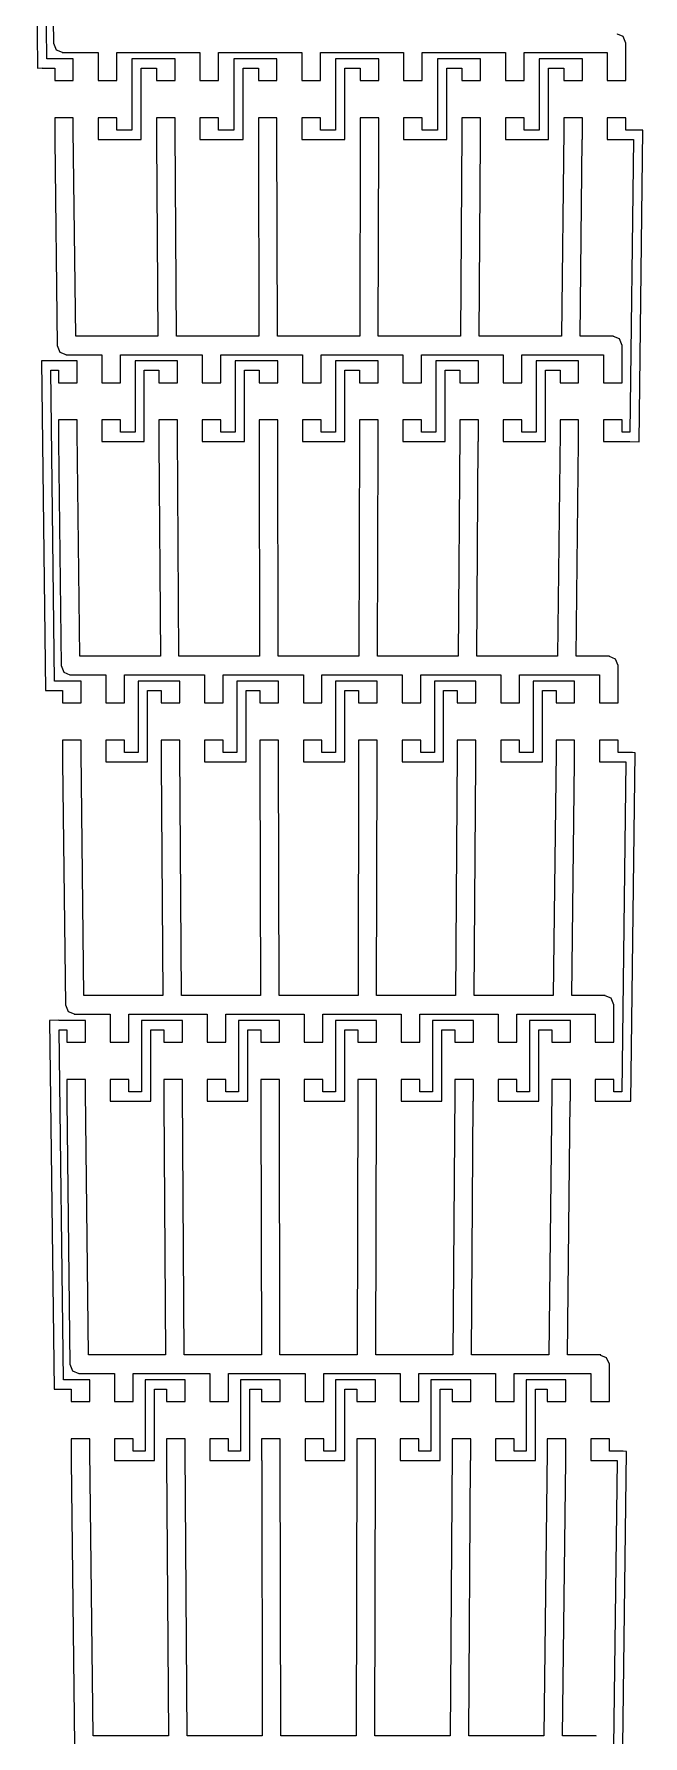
# Model space of a CAD drawing. Header units: metres. Extents: x -28 to 27, y 1 to 504.
# Drawn here: x -24.7 to 24.4, y 112.6 to 249.8 of the extents above; entities that cross this region are included whole.
import ezdxf

# ---------------------------------------------------------------- set-up
doc = ezdxf.new("R2010")
doc.units = ezdxf.units.M

msp = doc.modelspace()

# ---------------------------------------------------------------- linework, layer by layer
for p, q in [((-24.6714, 270.746), (-24.3814, 247.016)), ((-23.6405, 247.766), (-23.9122, 269.998)), ((-23.2852, 264.248), (-23.1127, 249.016)), ((22.3202, 249.74), (22.3202, 249.766)), ((22.7868, 249.546), (22.3202, 249.74)), ((23.0064, 249.016), (22.7868, 249.546)), ((-23.1127, 249.016), (-22.893, 248.486)), ((-22.893, 248.486), (-22.4052, 248.284)), ((-22.4052, 248.284), (-22.4052, 248.266)), ((-22.4052, 248.266), (-19.5064, 248.266)), ((-19.5064, 248.266), (-19.5064, 246.016)), ((-18.0064, 248.266), (-11.3039, 248.266)), ((-18.0064, 246.016), (-18.0064, 248.266)), ((-11.3039, 248.266), (-11.3039, 246.016)), ((-9.80386, 246.016), (-9.80386, 248.266)), ((-9.80386, 248.266), (-3.10129, 248.266)), ((-3.10129, 248.266), (-3.10129, 246.016)), ((-1.60129, 246.016), (-1.60129, 248.266)), ((-1.60129, 248.266), (5.10129, 248.266)), ((5.10129, 248.266), (5.10129, 246.016)), ((6.60129, 246.016), (6.60129, 248.266)), ((6.60129, 248.266), (13.3039, 248.266)), ((13.3039, 248.266), (13.3039, 246.016)), ((14.8039, 246.016), (14.8039, 248.266)), ((14.8039, 248.266), (21.5064, 248.266)), ((21.5064, 248.266), (21.5064, 246.016)), ((23.0064, 246.016), (23.0064, 249.016)), ((-24.3814, 247.016), (-24.0064, 247.021)), ((-24.0064, 247.021), (-24.0064, 247.016)), ((-24.0064, 247.016), (-23.0064, 247.016)), ((-21.5064, 247.766), (-23.6405, 247.766)), ((-23.0064, 247.016), (-23.0064, 246.016)), ((-21.5064, 246.016), (-21.5064, 247.766)), ((-13.3039, 247.766), (-16.7802, 247.766)), ((-16.7802, 247.766), (-16.7802, 242.016)), ((-16.0302, 247.016), (-14.8039, 247.016)), ((-16.0302, 241.266), (-16.0302, 247.016)), ((-14.8039, 247.016), (-14.8039, 246.016)), ((-13.3039, 246.016), (-13.3039, 247.766)), ((-5.10129, 247.766), (-8.57758, 247.766)), ((-8.57758, 247.766), (-8.57758, 242.016)), ((-7.82758, 247.016), (-6.60129, 247.016)), ((-7.82758, 241.266), (-7.82758, 247.016)), ((-6.60129, 247.016), (-6.60129, 246.016)), ((-5.10129, 246.016), (-5.10129, 247.766)), ((3.10129, 247.766), (-0.375, 247.766)), ((-0.375, 247.766), (-0.375, 242.016)), ((0.375, 247.016), (1.60129, 247.016)), ((0.375, 241.266), (0.375, 247.016)), ((1.60129, 247.016), (1.60129, 246.016)), ((3.10129, 246.016), (3.10129, 247.766)), ((11.3039, 247.766), (7.82758, 247.766)), ((7.82758, 247.766), (7.82758, 242.016)), ((8.57758, 247.016), (9.80386, 247.016)), ((8.57758, 241.266), (8.57758, 247.016)), ((9.80386, 247.016), (9.80386, 246.016)), ((11.3039, 246.016), (11.3039, 247.766)), ((19.5064, 247.766), (16.0302, 247.766)), ((16.0302, 247.766), (16.0302, 242.016)), ((16.7802, 247.016), (18.0064, 247.016)), ((16.7802, 241.266), (16.7802, 247.016)), ((18.0064, 247.016), (18.0064, 246.016)), ((19.5064, 246.016), (19.5064, 247.766)), ((-23.0064, 246.016), (-21.5064, 246.016)), ((-19.5064, 246.016), (-18.0064, 246.016)), ((-14.8039, 246.016), (-13.3039, 246.016)), ((-11.3039, 246.016), (-9.80386, 246.016)), ((-6.60129, 246.016), (-5.10129, 246.016)), ((-3.10129, 246.016), (-1.60129, 246.016)), ((1.60129, 246.016), (3.10129, 246.016)), ((5.10129, 246.016), (6.60129, 246.016)), ((9.80386, 246.016), (11.3039, 246.016)), ((13.3039, 246.016), (14.8039, 246.016)), ((18.0064, 246.016), (19.5064, 246.016)), ((21.5064, 246.016), (23.0064, 246.016)), ((-21.5064, 243.016), (-23.0064, 243.016)), ((-23.0064, 243.016), (-23.0064, 241.266)), ((-21.5064, 242.016), (-21.5064, 243.016)), ((-18.0064, 243.016), (-19.5064, 243.016)), ((-19.5064, 243.016), (-19.5064, 241.266)), ((-18.0064, 242.016), (-18.0064, 243.016)), ((-13.3039, 243.016), (-14.8039, 243.016)), ((-14.8039, 243.016), (-14.8039, 241.266)), ((-13.3039, 242.016), (-13.3039, 243.016)), ((-9.80386, 243.016), (-11.3039, 243.016)), ((-11.3039, 243.016), (-11.3039, 241.266)), ((-9.80386, 242.016), (-9.80386, 243.016)), ((-5.10129, 243.016), (-6.60129, 243.016)), ((-6.60129, 243.016), (-6.60129, 241.266)), ((-5.10129, 242.016), (-5.10129, 243.016)), ((-1.60129, 243.016), (-3.10129, 243.016)), ((-3.10129, 243.016), (-3.10129, 241.266)), ((-1.60129, 242.016), (-1.60129, 243.016)), ((3.10129, 243.016), (1.60129, 243.016)), ((1.60129, 243.016), (1.60129, 242.016)), ((3.10129, 241.266), (3.10129, 243.016)), ((6.60129, 243.016), (5.10129, 243.016)), ((5.10129, 243.016), (5.10129, 241.266)), ((6.60129, 242.016), (6.60129, 243.016)), ((11.3039, 243.016), (9.80386, 243.016)), ((9.80386, 243.016), (9.80386, 242.016)), ((11.3039, 241.266), (11.3039, 243.016)), ((14.8039, 243.016), (13.3039, 243.016)), ((13.3039, 243.016), (13.3039, 241.266)), ((14.8039, 242.016), (14.8039, 243.016)), ((19.5064, 243.016), (18.0064, 243.016)), ((18.0064, 243.016), (18.0064, 242.016)), ((19.5064, 241.266), (19.5064, 243.016)), ((23.0064, 243.016), (21.5064, 243.016)), ((21.5064, 243.016), (21.5064, 241.266)), ((23.0064, 242.016), (23.0064, 243.016)), ((-21.3169, 225.418), (-21.5064, 242.016)), ((-16.7802, 242.016), (-18.0064, 242.016)), ((-13.1901, 225.418), (-13.3039, 242.016)), ((-8.57758, 242.016), (-9.80386, 242.016)), ((-5.06337, 225.418), (-5.10129, 242.016)), ((-0.375, 242.016), (-1.60129, 242.016)), ((1.60129, 242.016), (1.56337, 225.418)), ((7.82758, 242.016), (6.60129, 242.016)), ((9.80386, 242.016), (9.69014, 225.418)), ((16.0302, 242.016), (14.8039, 242.016)), ((18.0064, 242.016), (17.8169, 225.418)), ((24.2021, 242.016), (23.0064, 242.016)), ((24.077, 216.909), (24.3837, 242.005)), ((24.2021, 242.007), (24.2021, 242.016)), ((24.3837, 242.005), (24.2021, 242.007)), ((-23.0064, 241.266), (-22.9979, 241.266)), ((-22.9979, 241.266), (-22.8083, 224.668)), ((-19.5064, 241.266), (-16.0302, 241.266)), ((-14.8039, 241.266), (-14.7987, 241.266)), ((-14.7987, 241.266), (-14.6901, 225.418)), ((-11.3039, 241.266), (-7.82758, 241.266)), ((-6.60129, 241.266), (-6.59956, 241.266)), ((-6.59956, 241.266), (-6.56337, 225.418)), ((-3.10129, 241.266), (0.375, 241.266)), ((3.06337, 225.418), (3.09956, 241.266)), ((3.09956, 241.266), (3.10129, 241.266)), ((5.10129, 241.266), (8.57758, 241.266)), ((11.1901, 225.418), (11.2987, 241.266)), ((11.2987, 241.266), (11.3039, 241.266)), ((13.3039, 241.266), (16.7802, 241.266)), ((19.3169, 225.418), (19.4979, 241.266)), ((19.4979, 241.266), (19.5064, 241.266)), ((21.5064, 241.266), (23.6246, 241.266)), ((23.6246, 241.266), (23.3363, 217.668)), ((-14.6901, 225.418), (-21.3169, 225.418)), ((-6.56337, 225.418), (-13.1901, 225.418)), ((1.56337, 225.418), (-5.06337, 225.418)), ((9.69014, 225.418), (3.06337, 225.418)), ((17.8169, 225.418), (11.1901, 225.418)), ((22.0158, 225.418), (19.3169, 225.418)), ((22.0158, 225.392), (22.0158, 225.418)), ((22.4824, 225.199), (22.0158, 225.392)), ((22.7021, 224.668), (22.4824, 225.199)), ((-22.8083, 224.668), (-22.5887, 224.138)), ((-22.5887, 224.138), (-22.1008, 223.936)), ((-22.1008, 223.936), (-22.1008, 223.918)), ((-22.1008, 223.918), (-19.2021, 223.918)), ((-19.2021, 223.918), (-19.2021, 221.668)), ((-17.7021, 223.918), (-11.1212, 223.918)), ((-17.7021, 221.668), (-17.7021, 223.918)), ((-11.1212, 223.918), (-11.1213, 221.668)), ((-9.62126, 221.668), (-9.62125, 223.918)), ((-9.62125, 223.918), (-3.04041, 223.918)), ((-3.04041, 223.918), (-3.04042, 221.668)), ((-1.54041, 221.668), (-1.54041, 223.918)), ((-1.54041, 223.918), (5.04041, 223.918)), ((5.04041, 223.918), (5.04042, 221.668)), ((6.54042, 221.668), (6.54041, 223.918)), ((6.54041, 223.918), (13.1212, 223.918)), ((13.1212, 223.918), (13.1213, 221.668)), ((14.6213, 221.668), (14.6212, 223.918)), ((14.6212, 223.918), (21.2021, 223.918)), ((21.2021, 223.918), (21.2021, 221.668)), ((22.7021, 221.668), (22.7021, 224.668)), ((-23.329, 223.425), (-24.079, 223.416)), ((-24.079, 223.416), (-23.7547, 196.873)), ((-23.3289, 223.418), (-23.329, 223.425)), ((-21.2021, 223.418), (-23.3289, 223.418)), ((-23.0137, 197.623), (-23.3198, 222.668)), ((-23.3198, 222.668), (-22.7021, 222.668)), ((-22.7021, 222.668), (-22.7021, 221.668)), ((-21.2021, 221.668), (-21.2021, 223.418)), ((-13.1213, 223.418), (-16.5367, 223.418)), ((-16.5367, 223.418), (-16.5367, 217.668)), ((-15.7867, 222.668), (-14.6213, 222.668)), ((-15.7867, 216.918), (-15.7867, 222.668)), ((-14.6213, 222.668), (-14.6213, 221.668)), ((-13.1213, 221.668), (-13.1213, 223.418)), ((-5.04042, 223.418), (-8.45584, 223.418)), ((-8.45584, 223.418), (-8.45584, 217.668)), ((-7.70584, 222.668), (-6.54042, 222.668)), ((-7.70584, 216.918), (-7.70584, 222.668)), ((-6.54042, 222.668), (-6.54042, 221.668)), ((-5.04042, 221.668), (-5.04042, 223.418)), ((3.04042, 223.418), (-0.375, 223.418)), ((-0.375, 223.418), (-0.375, 217.668)), ((0.375, 222.668), (1.54041, 222.668)), ((0.375, 216.918), (0.375, 222.668)), ((1.54041, 222.668), (1.54041, 221.668)), ((3.04042, 221.668), (3.04042, 223.418)), ((11.1213, 223.418), (7.70584, 223.418)), ((7.70584, 223.418), (7.70584, 217.668)), ((8.45584, 222.668), (9.62126, 222.668)), ((8.45584, 216.918), (8.45584, 222.668)), ((9.62126, 222.668), (9.62126, 221.668)), ((11.1213, 221.668), (11.1213, 223.418)), ((19.2021, 223.418), (15.7867, 223.418)), ((15.7867, 223.418), (15.7867, 217.668)), ((16.5367, 222.668), (17.7021, 222.668)), ((16.5367, 216.918), (16.5367, 222.668)), ((17.7021, 222.668), (17.7021, 221.668)), ((19.2021, 221.668), (19.2021, 223.418)), ((-22.7021, 221.668), (-21.2021, 221.668)), ((-19.2021, 221.668), (-17.7021, 221.668)), ((-14.6213, 221.668), (-13.1213, 221.668)), ((-11.1213, 221.668), (-9.62126, 221.668)), ((-6.54042, 221.668), (-5.04042, 221.668)), ((-3.04042, 221.668), (-1.54041, 221.668)), ((1.54041, 221.668), (3.04042, 221.668)), ((5.04042, 221.668), (6.54042, 221.668)), ((9.62126, 221.668), (11.1213, 221.668)), ((13.1213, 221.668), (14.6213, 221.668)), ((17.7021, 221.668), (19.2021, 221.668)), ((21.2021, 221.668), (22.7021, 221.668)), ((-21.2021, 218.668), (-22.7021, 218.668)), ((-22.7021, 218.668), (-22.7021, 216.918)), ((-21.2021, 217.668), (-21.2021, 218.668)), ((-17.7021, 218.668), (-19.2021, 218.668)), ((-19.2021, 218.668), (-19.2021, 216.918)), ((-17.7021, 217.668), (-17.7021, 218.668)), ((-13.1213, 218.668), (-14.6213, 218.668)), ((-14.6213, 218.668), (-14.6213, 216.918)), ((-13.1213, 217.668), (-13.1213, 218.668)), ((-9.62126, 218.668), (-11.1213, 218.668)), ((-11.1213, 218.668), (-11.1213, 216.918)), ((-9.62126, 217.668), (-9.62126, 218.668)), ((-5.04042, 218.668), (-6.54042, 218.668)), ((-6.54042, 218.668), (-6.54042, 216.918)), ((-5.04042, 217.668), (-5.04042, 218.668)), ((-1.54041, 218.668), (-3.04042, 218.668)), ((-3.04042, 218.668), (-3.04042, 216.918)), ((-1.54041, 217.668), (-1.54041, 218.668)), ((3.04042, 218.668), (1.54041, 218.668)), ((1.54041, 218.668), (1.54041, 217.668)), ((3.04042, 216.918), (3.04042, 218.668)), ((6.54042, 218.668), (5.04042, 218.668)), ((5.04042, 218.668), (5.04042, 216.918)), ((6.54042, 217.668), (6.54042, 218.668)), ((9.62126, 218.668), (9.62125, 217.668)), ((11.1213, 218.668), (9.62126, 218.668)), ((11.1213, 216.918), (11.1213, 218.668)), ((14.6213, 218.668), (13.1213, 218.668)), ((13.1213, 218.668), (13.1213, 216.918)), ((14.6213, 217.668), (14.6213, 218.668)), ((19.2021, 218.668), (17.7021, 218.668)), ((17.7021, 218.668), (17.7021, 217.668)), ((19.2021, 216.918), (19.2021, 218.668)), ((22.7021, 218.668), (21.2021, 218.668)), ((21.2021, 218.668), (21.2021, 216.918)), ((22.7021, 217.668), (22.7021, 218.668)), ((-22.7021, 216.918), (-22.6935, 216.918)), ((-22.6935, 216.918), (-22.4859, 198.873)), ((-20.9945, 199.623), (-21.2021, 217.668)), ((-19.2021, 216.918), (-15.7867, 216.918)), ((-16.5367, 217.668), (-17.7021, 217.668)), ((-14.6213, 216.918), (-14.6161, 216.918)), ((-14.6161, 216.918), (-14.4967, 199.623)), ((-12.9967, 199.623), (-13.1213, 217.668)), ((-11.1213, 216.918), (-7.70584, 216.918)), ((-8.45584, 217.668), (-9.62126, 217.668)), ((-6.54042, 216.918), (-6.53868, 216.918)), ((-6.53868, 216.918), (-6.4989, 199.623)), ((-4.9989, 199.623), (-5.04042, 217.668)), ((-3.04042, 216.918), (0.375, 216.918)), ((-0.375, 217.668), (-1.54041, 217.668)), ((1.54041, 217.668), (1.4989, 199.623)), ((2.9989, 199.623), (3.03868, 216.918)), ((3.03868, 216.918), (3.04042, 216.918)), ((5.04042, 216.918), (8.45584, 216.918)), ((7.70584, 217.668), (6.54042, 217.668)), ((9.62125, 217.668), (9.4967, 199.623)), ((10.9967, 199.623), (11.1161, 216.918)), ((11.1161, 216.918), (11.1213, 216.918)), ((13.1213, 216.918), (16.5367, 216.918)), ((15.7867, 217.668), (14.6213, 217.668)), ((17.7021, 217.668), (17.4945, 199.623)), ((18.9945, 199.623), (19.1935, 216.918)), ((19.1935, 216.918), (19.2021, 216.918)), ((21.2021, 216.918), (23.3271, 216.918)), ((23.3363, 217.668), (22.7021, 217.668)), ((23.3271, 216.918), (24.077, 216.909)), ((-22.4859, 198.873), (-22.2662, 198.342)), ((-14.4967, 199.623), (-20.9945, 199.623)), ((-6.4989, 199.623), (-12.9967, 199.623)), ((1.4989, 199.623), (-4.9989, 199.623)), ((9.4967, 199.623), (2.9989, 199.623)), ((17.4945, 199.623), (10.9967, 199.623)), ((21.6934, 199.623), (18.9945, 199.623)), ((21.6934, 199.596), (21.6934, 199.623)), ((22.16, 199.403), (21.6934, 199.596)), ((22.3797, 198.873), (22.16, 199.403)), ((22.3797, 195.873), (22.3797, 198.873)), ((-20.8797, 197.623), (-23.0137, 197.623)), ((-22.2662, 198.342), (-21.7784, 198.14)), ((-21.7784, 198.14), (-21.7784, 198.123)), ((-21.7784, 198.123), (-18.8797, 198.123)), ((-20.8797, 195.873), (-20.8797, 197.623)), ((-18.8797, 198.123), (-18.8797, 195.873)), ((-17.3797, 198.123), (-10.9278, 198.123)), ((-17.3797, 195.873), (-17.3797, 198.123)), ((-12.9278, 197.623), (-16.2787, 197.623)), ((-16.2787, 197.623), (-16.2787, 191.873)), ((-12.9278, 195.873), (-12.9278, 197.623)), ((-10.9278, 198.123), (-10.9278, 195.873)), ((-9.42778, 195.873), (-9.42778, 198.123)), ((-9.42778, 198.123), (-2.97592, 198.123)), ((-4.97592, 197.623), (-8.32686, 197.623)), ((-8.32686, 197.623), (-8.32686, 191.873)), ((-4.97592, 195.873), (-4.97592, 197.623)), ((-2.97592, 198.123), (-2.97592, 195.873)), ((-1.47592, 195.873), (-1.47592, 198.123)), ((-1.47592, 198.123), (4.97592, 198.123)), ((2.97592, 197.623), (-0.375, 197.623)), ((-0.375, 197.623), (-0.375, 191.873)), ((2.97592, 195.873), (2.97592, 197.623)), ((4.97592, 198.123), (4.97592, 195.873)), ((6.47592, 195.873), (6.47592, 198.123)), ((6.47592, 198.123), (12.9278, 198.123)), ((10.9278, 197.623), (7.57686, 197.623)), ((7.57686, 197.623), (7.57686, 191.873)), ((10.9278, 195.873), (10.9278, 197.623)), ((12.9278, 198.123), (12.9278, 195.873)), ((14.4278, 195.873), (14.4278, 198.123)), ((14.4278, 198.123), (20.8797, 198.123)), ((18.8797, 197.623), (15.5287, 197.623)), ((15.5287, 197.623), (15.5287, 191.873)), ((18.8797, 195.873), (18.8797, 197.623)), ((20.8797, 198.123), (20.8797, 195.873)), ((-23.7547, 196.873), (-23.3797, 196.877)), ((-23.3797, 196.877), (-23.3797, 196.873)), ((-23.3797, 196.873), (-22.3797, 196.873)), ((-22.3797, 196.873), (-22.3797, 195.873)), ((-15.5287, 196.873), (-14.4278, 196.873)), ((-15.5287, 191.123), (-15.5287, 196.873)), ((-14.4278, 196.873), (-14.4278, 195.873)), ((-7.57686, 196.873), (-6.47592, 196.873)), ((-7.57686, 191.123), (-7.57686, 196.873)), ((-6.47592, 196.873), (-6.47592, 195.873)), ((0.375, 196.873), (1.47592, 196.873)), ((0.375, 191.123), (0.375, 196.873)), ((1.47592, 196.873), (1.47592, 195.873)), ((8.32686, 196.873), (9.42778, 196.873)), ((8.32686, 191.123), (8.32686, 196.873)), ((9.42778, 196.873), (9.42778, 195.873)), ((16.2787, 196.873), (17.3797, 196.873)), ((16.2787, 191.123), (16.2787, 196.873)), ((17.3797, 196.873), (17.3797, 195.873)), ((-22.3797, 195.873), (-20.8797, 195.873)), ((-18.8797, 195.873), (-17.3797, 195.873)), ((-14.4278, 195.873), (-12.9278, 195.873)), ((-10.9278, 195.873), (-9.42778, 195.873)), ((-6.47592, 195.873), (-4.97592, 195.873)), ((-2.97592, 195.873), (-1.47592, 195.873)), ((1.47592, 195.873), (2.97592, 195.873)), ((4.97592, 195.873), (6.47592, 195.873)), ((9.42778, 195.873), (10.9278, 195.873)), ((12.9278, 195.873), (14.4278, 195.873)), ((17.3797, 195.873), (18.8797, 195.873)), ((20.8797, 195.873), (22.3797, 195.873)), ((-20.8797, 192.873), (-22.3797, 192.873)), ((-22.3797, 192.873), (-22.3797, 191.123)), ((-20.8797, 191.873), (-20.8797, 192.873)), ((-17.3797, 192.873), (-18.8797, 192.873)), ((-18.8797, 192.873), (-18.8797, 191.123)), ((-17.3797, 191.873), (-17.3797, 192.873)), ((-12.9278, 192.873), (-14.4278, 192.873)), ((-14.4278, 192.873), (-14.4278, 191.123)), ((-12.9278, 191.873), (-12.9278, 192.873)), ((-9.42778, 192.873), (-10.9278, 192.873)), ((-10.9278, 192.873), (-10.9278, 191.123)), ((-9.42778, 191.873), (-9.42778, 192.873)), ((-4.97592, 192.873), (-6.47592, 192.873)), ((-6.47592, 192.873), (-6.47592, 191.123)), ((-4.97592, 191.873), (-4.97592, 192.873)), ((-1.47592, 192.873), (-2.97592, 192.873)), ((-2.97592, 192.873), (-2.97592, 191.123)), ((-1.47592, 191.873), (-1.47592, 192.873)), ((2.97592, 192.873), (1.47592, 192.873)), ((1.47592, 192.873), (1.47592, 191.873)), ((2.97592, 191.123), (2.97592, 192.873)), ((6.47592, 192.873), (4.97592, 192.873)), ((4.97592, 192.873), (4.97592, 191.123)), ((6.47592, 191.873), (6.47592, 192.873)), ((10.9278, 192.873), (9.42778, 192.873)), ((9.42778, 192.873), (9.42778, 191.873)), ((10.9278, 191.123), (10.9278, 192.873)), ((14.4278, 192.873), (12.9278, 192.873)), ((12.9278, 192.873), (12.9278, 191.123)), ((14.4278, 191.873), (14.4278, 192.873)), ((18.8797, 192.873), (17.3797, 192.873)), ((17.3797, 192.873), (17.3797, 191.873)), ((18.8797, 191.123), (18.8797, 192.873)), ((22.3797, 192.873), (20.8797, 192.873)), ((20.8797, 192.873), (20.8797, 191.123)), ((22.3797, 191.873), (22.3797, 192.873)), ((-22.3797, 191.123), (-22.371, 191.123)), ((-22.371, 191.123), (-22.1443, 171.543)), ((-20.653, 172.293), (-20.8797, 191.873)), ((-18.8797, 191.123), (-15.5287, 191.123)), ((-16.2787, 191.873), (-17.3797, 191.873)), ((-14.4278, 191.123), (-14.4226, 191.123)), ((-14.4226, 191.123), (-14.2918, 172.293)), ((-12.7918, 172.293), (-12.9278, 191.873)), ((-10.9278, 191.123), (-7.57686, 191.123)), ((-8.32686, 191.873), (-9.42778, 191.873)), ((-6.47592, 191.123), (-6.47418, 191.123)), ((-6.47418, 191.123), (-6.43059, 172.293)), ((-4.93059, 172.293), (-4.97592, 191.873)), ((-2.97592, 191.123), (0.375, 191.123)), ((-0.375, 191.873), (-1.47592, 191.873)), ((1.47592, 191.873), (1.43059, 172.293)), ((2.93059, 172.293), (2.97418, 191.123)), ((2.97418, 191.123), (2.97592, 191.123)), ((4.97592, 191.123), (8.32686, 191.123)), ((7.57686, 191.873), (6.47592, 191.873)), ((9.42778, 191.873), (9.29176, 172.293)), ((10.7918, 172.293), (10.9226, 191.123)), ((10.9226, 191.123), (10.9278, 191.123)), ((12.9278, 191.123), (16.2787, 191.123)), ((15.5287, 191.873), (14.4278, 191.873)), ((17.3797, 191.873), (17.153, 172.293)), ((18.653, 172.293), (18.871, 191.123)), ((18.871, 191.123), (18.8797, 191.123)), ((20.8797, 191.123), (22.9969, 191.123)), ((23.538, 191.873), (22.3797, 191.873)), ((22.9969, 191.123), (22.6722, 164.543)), ((23.413, 163.784), (23.756, 191.861)), ((23.538, 191.864), (23.538, 191.873)), ((23.756, 191.861), (23.538, 191.864)), ((-22.1443, 171.543), (-21.9246, 171.013)), ((-14.2918, 172.293), (-20.653, 172.293)), ((-6.43059, 172.293), (-12.7918, 172.293)), ((1.43059, 172.293), (-4.93059, 172.293)), ((9.29176, 172.293), (2.93059, 172.293)), ((17.153, 172.293), (10.7918, 172.293)), ((21.3518, 172.293), (18.653, 172.293)), ((21.3518, 172.267), (21.3518, 172.293)), ((21.8184, 172.073), (21.3518, 172.267)), ((22.038, 171.543), (21.8184, 172.073)), ((22.038, 168.543), (22.038, 171.543)), ((-22.6641, 170.3), (-23.414, 170.291)), ((-23.414, 170.291), (-23.0511, 140.589)), ((-22.664, 170.293), (-22.6641, 170.3)), ((-20.538, 170.293), (-22.664, 170.293)), ((-21.9246, 171.013), (-21.4368, 170.811)), ((-21.4368, 170.811), (-21.4368, 170.793)), ((-21.4368, 170.793), (-18.538, 170.793)), ((-20.538, 168.543), (-20.538, 170.293)), ((-18.538, 170.793), (-18.538, 168.543)), ((-17.038, 170.793), (-10.7228, 170.793)), ((-17.038, 168.543), (-17.038, 170.793)), ((-12.7228, 170.293), (-16.0054, 170.293)), ((-16.0054, 170.293), (-16.0054, 164.543)), ((-12.7228, 168.543), (-12.7228, 170.293)), ((-10.7228, 170.793), (-10.7228, 168.543)), ((-9.22281, 168.543), (-9.22281, 170.793)), ((-9.22281, 170.793), (-2.90759, 170.793)), ((-4.90759, 170.293), (-8.1902, 170.293)), ((-8.1902, 170.293), (-8.1902, 164.543)), ((-4.90759, 168.543), (-4.90759, 170.293)), ((-2.90759, 170.793), (-2.90759, 168.543)), ((-1.40759, 168.543), (-1.40759, 170.793)), ((-1.40759, 170.793), (4.90759, 170.793)), ((2.90759, 170.293), (-0.375, 170.293)), ((-0.375, 170.293), (-0.375, 164.543)), ((2.90759, 168.543), (2.90759, 170.293)), ((4.90759, 170.793), (4.90759, 168.543)), ((6.40759, 168.543), (6.40759, 170.793)), ((6.40759, 170.793), (12.7228, 170.793)), ((10.7228, 170.293), (7.4402, 170.293)), ((7.4402, 170.293), (7.4402, 164.543)), ((10.7228, 168.543), (10.7228, 170.293)), ((12.7228, 170.793), (12.7228, 168.543)), ((14.2228, 168.543), (14.2228, 170.793)), ((14.2228, 170.793), (20.538, 170.793)), ((18.538, 170.293), (15.2554, 170.293)), ((15.2554, 170.293), (15.2554, 164.543)), ((18.538, 168.543), (18.538, 170.293)), ((20.538, 170.793), (20.538, 168.543)), ((-22.3102, 141.339), (-22.6548, 169.543)), ((-22.6548, 169.543), (-22.038, 169.543)), ((-22.038, 169.543), (-22.038, 168.543)), ((-15.2554, 169.543), (-14.2228, 169.543)), ((-15.2554, 163.793), (-15.2554, 169.543)), ((-14.2228, 169.543), (-14.2228, 168.543)), ((-7.4402, 169.543), (-6.40759, 169.543)), ((-7.4402, 163.793), (-7.4402, 169.543)), ((-6.40759, 169.543), (-6.40759, 168.543)), ((0.375, 169.543), (1.40759, 169.543)), ((0.375, 163.793), (0.375, 169.543)), ((1.40759, 169.543), (1.40759, 168.543)), ((8.1902, 169.543), (9.22281, 169.543)), ((8.1902, 163.793), (8.1902, 169.543)), ((9.22281, 169.543), (9.22281, 168.543)), ((16.0054, 169.543), (17.038, 169.543)), ((16.0054, 163.793), (16.0054, 169.543)), ((17.038, 169.543), (17.038, 168.543)), ((-22.038, 168.543), (-20.538, 168.543)), ((-18.538, 168.543), (-17.038, 168.543)), ((-14.2228, 168.543), (-12.7228, 168.543)), ((-10.7228, 168.543), (-9.22281, 168.543)), ((-6.40759, 168.543), (-4.90759, 168.543)), ((-2.90759, 168.543), (-1.40759, 168.543)), ((1.40759, 168.543), (2.90759, 168.543)), ((4.90759, 168.543), (6.40759, 168.543)), ((9.22281, 168.543), (10.7228, 168.543)), ((12.7228, 168.543), (14.2228, 168.543)), ((17.038, 168.543), (18.538, 168.543)), ((20.538, 168.543), (22.038, 168.543)), ((-20.538, 165.543), (-22.038, 165.543)), ((-22.038, 165.543), (-22.038, 163.793)), ((-20.538, 164.543), (-20.538, 165.543)), ((-20.2911, 143.339), (-20.538, 164.543)), ((-17.038, 165.543), (-18.538, 165.543)), ((-18.538, 165.543), (-18.538, 163.793)), ((-17.038, 164.543), (-17.038, 165.543)), ((-16.0054, 164.543), (-17.038, 164.543)), ((-12.7228, 165.543), (-14.2228, 165.543)), ((-14.2228, 165.543), (-14.2228, 163.793)), ((-12.7228, 164.543), (-12.7228, 165.543)), ((-12.5746, 143.339), (-12.7228, 164.543)), ((-9.22281, 165.543), (-10.7228, 165.543)), ((-10.7228, 165.543), (-10.7228, 163.793)), ((-9.22281, 164.543), (-9.22281, 165.543)), ((-8.1902, 164.543), (-9.22281, 164.543)), ((-4.90759, 165.543), (-6.40759, 165.543)), ((-6.40759, 165.543), (-6.40759, 163.793)), ((-4.90759, 164.543), (-4.90759, 165.543)), ((-4.8582, 143.339), (-4.90759, 164.543)), ((-1.40759, 165.543), (-2.90759, 165.543)), ((-2.90759, 165.543), (-2.90759, 163.793)), ((-1.40759, 164.543), (-1.40759, 165.543)), ((-0.375, 164.543), (-1.40759, 164.543)), ((1.40759, 164.543), (1.3582, 143.339)), ((2.90759, 165.543), (1.40759, 165.543)), ((1.40759, 165.543), (1.40759, 164.543)), ((2.90759, 163.793), (2.90759, 165.543)), ((6.40759, 165.543), (4.90759, 165.543)), ((4.90759, 165.543), (4.90759, 163.793)), ((6.40759, 164.543), (6.40759, 165.543)), ((7.4402, 164.543), (6.40759, 164.543)), ((9.22281, 164.543), (9.07465, 143.339)), ((10.7228, 165.543), (9.22281, 165.543)), ((9.22281, 165.543), (9.22281, 164.543)), ((10.7228, 163.793), (10.7228, 165.543)), ((14.2228, 165.543), (12.7228, 165.543)), ((12.7228, 165.543), (12.7228, 163.793)), ((14.2228, 164.543), (14.2228, 165.543)), ((15.2554, 164.543), (14.2228, 164.543)), ((17.038, 164.543), (16.7911, 143.339)), ((18.538, 165.543), (17.038, 165.543)), ((17.038, 165.543), (17.038, 164.543)), ((18.538, 163.793), (18.538, 165.543)), ((22.038, 165.543), (20.538, 165.543)), ((20.538, 165.543), (20.538, 163.793)), ((22.038, 164.543), (22.038, 165.543)), ((22.6722, 164.543), (22.038, 164.543)), ((-22.038, 163.793), (-22.0293, 163.793)), ((-22.0293, 163.793), (-21.7823, 142.589)), ((-18.538, 163.793), (-15.2554, 163.793)), ((-14.2228, 163.793), (-14.2176, 163.793)), ((-14.2176, 163.793), (-14.0746, 143.339)), ((-10.7228, 163.793), (-7.4402, 163.793)), ((-6.40759, 163.793), (-6.40585, 163.793)), ((-6.40585, 163.793), (-6.35822, 143.339)), ((-2.90759, 163.793), (0.375, 163.793)), ((2.85822, 143.339), (2.90585, 163.793)), ((2.90585, 163.793), (2.90759, 163.793)), ((4.90759, 163.793), (8.1902, 163.793)), ((10.5746, 143.339), (10.7176, 163.793)), ((10.7176, 163.793), (10.7228, 163.793)), ((12.7228, 163.793), (16.0054, 163.793)), ((18.2911, 143.339), (18.5293, 163.793)), ((18.5293, 163.793), (18.538, 163.793)), ((20.538, 163.793), (22.663, 163.793)), ((22.663, 163.793), (23.413, 163.784)), ((-21.7823, 142.589), (-21.5627, 142.058)), ((-14.0746, 143.339), (-20.2911, 143.339)), ((-6.35822, 143.339), (-12.5746, 143.339)), ((1.3582, 143.339), (-4.8582, 143.339)), ((9.07465, 143.339), (2.85822, 143.339)), ((16.7911, 143.339), (10.5746, 143.339)), ((20.9899, 143.339), (18.2911, 143.339)), ((20.9899, 143.312), (20.9899, 143.339)), ((21.4564, 143.119), (20.9899, 143.312)), ((21.6761, 142.589), (21.4564, 143.119)), ((21.6761, 139.589), (21.6761, 142.589)), ((-20.1761, 141.339), (-22.3102, 141.339)), ((-21.5627, 142.058), (-21.0748, 141.856)), ((-21.0748, 141.856), (-21.0748, 141.839)), ((-21.0748, 141.839), (-18.1761, 141.839)), ((-20.1761, 139.589), (-20.1761, 141.339)), ((-18.1761, 141.839), (-18.1761, 139.589)), ((-16.6761, 141.839), (-10.5057, 141.839)), ((-16.6761, 139.589), (-16.6761, 141.839)), ((-12.5057, 141.339), (-15.7159, 141.339)), ((-15.7159, 141.339), (-15.7159, 135.589)), ((-12.5057, 139.589), (-12.5057, 141.339)), ((-10.5057, 141.839), (-10.5057, 139.589)), ((-9.00566, 139.589), (-9.00566, 141.839)), ((-9.00566, 141.839), (-2.83522, 141.839)), ((-4.83522, 141.339), (-8.04544, 141.339)), ((-8.04544, 141.339), (-8.04544, 135.589)), ((-4.83522, 139.589), (-4.83522, 141.339)), ((-2.83522, 141.839), (-2.83522, 139.589)), ((-1.33522, 139.589), (-1.33522, 141.839)), ((-1.33522, 141.839), (4.83522, 141.839)), ((2.83522, 141.339), (-0.375, 141.339)), ((-0.375, 141.339), (-0.375, 135.589)), ((2.83522, 139.589), (2.83522, 141.339)), ((4.83522, 141.839), (4.83522, 139.589)), ((6.33522, 139.589), (6.33522, 141.839)), ((6.33522, 141.839), (12.5057, 141.839)), ((10.5057, 141.339), (7.29544, 141.339)), ((7.29544, 141.339), (7.29544, 135.589)), ((10.5057, 139.589), (10.5057, 141.339)), ((12.5057, 141.839), (12.5057, 139.589)), ((14.0057, 139.589), (14.0057, 141.839)), ((14.0057, 141.839), (20.1761, 141.839)), ((18.1761, 141.339), (14.9659, 141.339)), ((14.9659, 141.339), (14.9659, 135.589)), ((18.1761, 139.589), (18.1761, 141.339)), ((20.1761, 141.839), (20.1761, 139.589)), ((-23.0511, 140.589), (-22.6761, 140.593)), ((-22.6761, 140.593), (-22.6761, 140.589)), ((-22.6761, 140.589), (-21.6761, 140.589)), ((-21.6761, 140.589), (-21.6761, 139.589)), ((-14.9659, 140.589), (-14.0057, 140.589)), ((-14.9659, 134.839), (-14.9659, 140.589)), ((-14.0057, 140.589), (-14.0057, 139.589)), ((-7.29544, 140.589), (-6.33522, 140.589)), ((-7.29544, 134.839), (-7.29544, 140.589)), ((-6.33522, 140.589), (-6.33522, 139.589)), ((0.375, 140.589), (1.33522, 140.589)), ((0.375, 134.839), (0.375, 140.589)), ((1.33522, 140.589), (1.33522, 139.589)), ((8.04544, 140.589), (9.00566, 140.589)), ((8.04544, 134.839), (8.04544, 140.589)), ((9.00566, 140.589), (9.00566, 139.589)), ((15.7159, 140.589), (16.6761, 140.589)), ((15.7159, 134.839), (15.7159, 140.589)), ((16.6761, 140.589), (16.6761, 139.589)), ((-21.6761, 139.589), (-20.1761, 139.589)), ((-18.1761, 139.589), (-16.6761, 139.589)), ((-14.0057, 139.589), (-12.5057, 139.589)), ((-10.5057, 139.589), (-9.00566, 139.589)), ((-6.33522, 139.589), (-4.83522, 139.589)), ((-2.83522, 139.589), (-1.33522, 139.589)), ((1.33522, 139.589), (2.83522, 139.589)), ((4.83522, 139.589), (6.33522, 139.589)), ((9.00566, 139.589), (10.5057, 139.589)), ((12.5057, 139.589), (14.0057, 139.589)), ((16.6761, 139.589), (18.1761, 139.589)), ((20.1761, 139.589), (21.6761, 139.589)), ((-20.1761, 136.589), (-21.6761, 136.589)), ((-21.6761, 136.589), (-21.6761, 134.839)), ((-20.1761, 135.589), (-20.1761, 136.589)), ((-16.6761, 136.589), (-18.1761, 136.589)), ((-18.1761, 136.589), (-18.1761, 134.839)), ((-16.6761, 135.589), (-16.6761, 136.589)), ((-12.5057, 136.589), (-14.0057, 136.589)), ((-14.0057, 136.589), (-14.0057, 134.839)), ((-12.5057, 135.589), (-12.5057, 136.589)), ((-9.00566, 136.589), (-10.5057, 136.589)), ((-10.5057, 136.589), (-10.5057, 134.839)), ((-9.00566, 135.589), (-9.00566, 136.589)), ((-4.83522, 136.589), (-6.33522, 136.589)), ((-6.33522, 136.589), (-6.33522, 134.839)), ((-4.83522, 135.589), (-4.83522, 136.589)), ((-1.33522, 136.589), (-2.83522, 136.589)), ((-2.83522, 136.589), (-2.83522, 134.839)), ((-1.33522, 135.589), (-1.33522, 136.589)), ((2.83522, 136.589), (1.33522, 136.589)), ((1.33522, 136.589), (1.33522, 135.589)), ((2.83522, 134.839), (2.83522, 136.589)), ((6.33522, 136.589), (4.83522, 136.589)), ((4.83522, 136.589), (4.83522, 134.839)), ((6.33522, 135.589), (6.33522, 136.589)), ((10.5057, 136.589), (9.00566, 136.589)), ((9.00566, 136.589), (9.00566, 135.589)), ((10.5057, 134.839), (10.5057, 136.589)), ((14.0057, 136.589), (12.5057, 136.589)), ((12.5057, 136.589), (12.5057, 134.839)), ((14.0057, 135.589), (14.0057, 136.589)), ((18.1761, 136.589), (16.6761, 136.589)), ((16.6761, 136.589), (16.6761, 135.589)), ((18.1761, 134.839), (18.1761, 136.589)), ((21.6761, 136.589), (20.1761, 136.589)), ((20.1761, 136.589), (20.1761, 134.839)), ((21.6761, 135.589), (21.6761, 136.589)), ((-21.6761, 134.839), (-21.6673, 134.839)), ((-21.6673, 134.839), (-21.3989, 111.913)), ((-19.9077, 112.663), (-20.1761, 135.589)), ((-18.1761, 134.839), (-14.9659, 134.839)), ((-15.7159, 135.589), (-16.6761, 135.589)), ((-14.0057, 134.839), (-14.0004, 134.839)), ((-14.0004, 134.839), (-13.8446, 112.663)), ((-12.3446, 112.663), (-12.5057, 135.589)), ((-10.5057, 134.839), (-7.29544, 134.839)), ((-8.04544, 135.589), (-9.00566, 135.589)), ((-6.33522, 134.839), (-6.33345, 134.839)), ((-6.33345, 134.839), (-6.28152, 112.663)), ((-4.78152, 112.663), (-4.83522, 135.589)), ((-2.83522, 134.839), (0.375, 134.839)), ((-0.375, 135.589), (-1.33522, 135.589)), ((1.33522, 135.589), (1.28152, 112.663)), ((2.78152, 112.663), (2.83345, 134.839)), ((2.83345, 134.839), (2.83522, 134.839)), ((4.83522, 134.839), (8.04544, 134.839)), ((7.29544, 135.589), (6.33522, 135.589)), ((9.00566, 135.589), (8.8446, 112.663)), ((10.3446, 112.663), (10.5004, 134.839)), ((10.5004, 134.839), (10.5057, 134.839)), ((12.5057, 134.839), (15.7159, 134.839)), ((14.9659, 135.589), (14.0057, 135.589)), ((16.6761, 135.589), (16.4077, 112.663)), ((17.9077, 112.663), (18.1673, 134.839)), ((18.1673, 134.839), (18.1761, 134.839)), ((20.1761, 134.839), (22.2924, 134.839)), ((22.7926, 135.589), (21.6761, 135.589)), ((22.2924, 134.839), (21.9268, 104.913)), ((22.6676, 104.153), (23.0515, 135.577)), ((22.7926, 135.58), (22.7926, 135.589)), ((23.0515, 135.577), (22.7926, 135.58)), ((-13.8446, 112.663), (-19.9077, 112.663)), ((-6.28152, 112.663), (-12.3446, 112.663)), ((1.28152, 112.663), (-4.78152, 112.663)), ((8.8446, 112.663), (2.78152, 112.663)), ((16.4077, 112.663), (10.3446, 112.663)), ((20.6064, 112.663), (17.9077, 112.663)), ((20.6064, 112.636), (20.6064, 112.663))]:
    msp.add_line(p, q)

doc.saveas('drawing.dxf')
